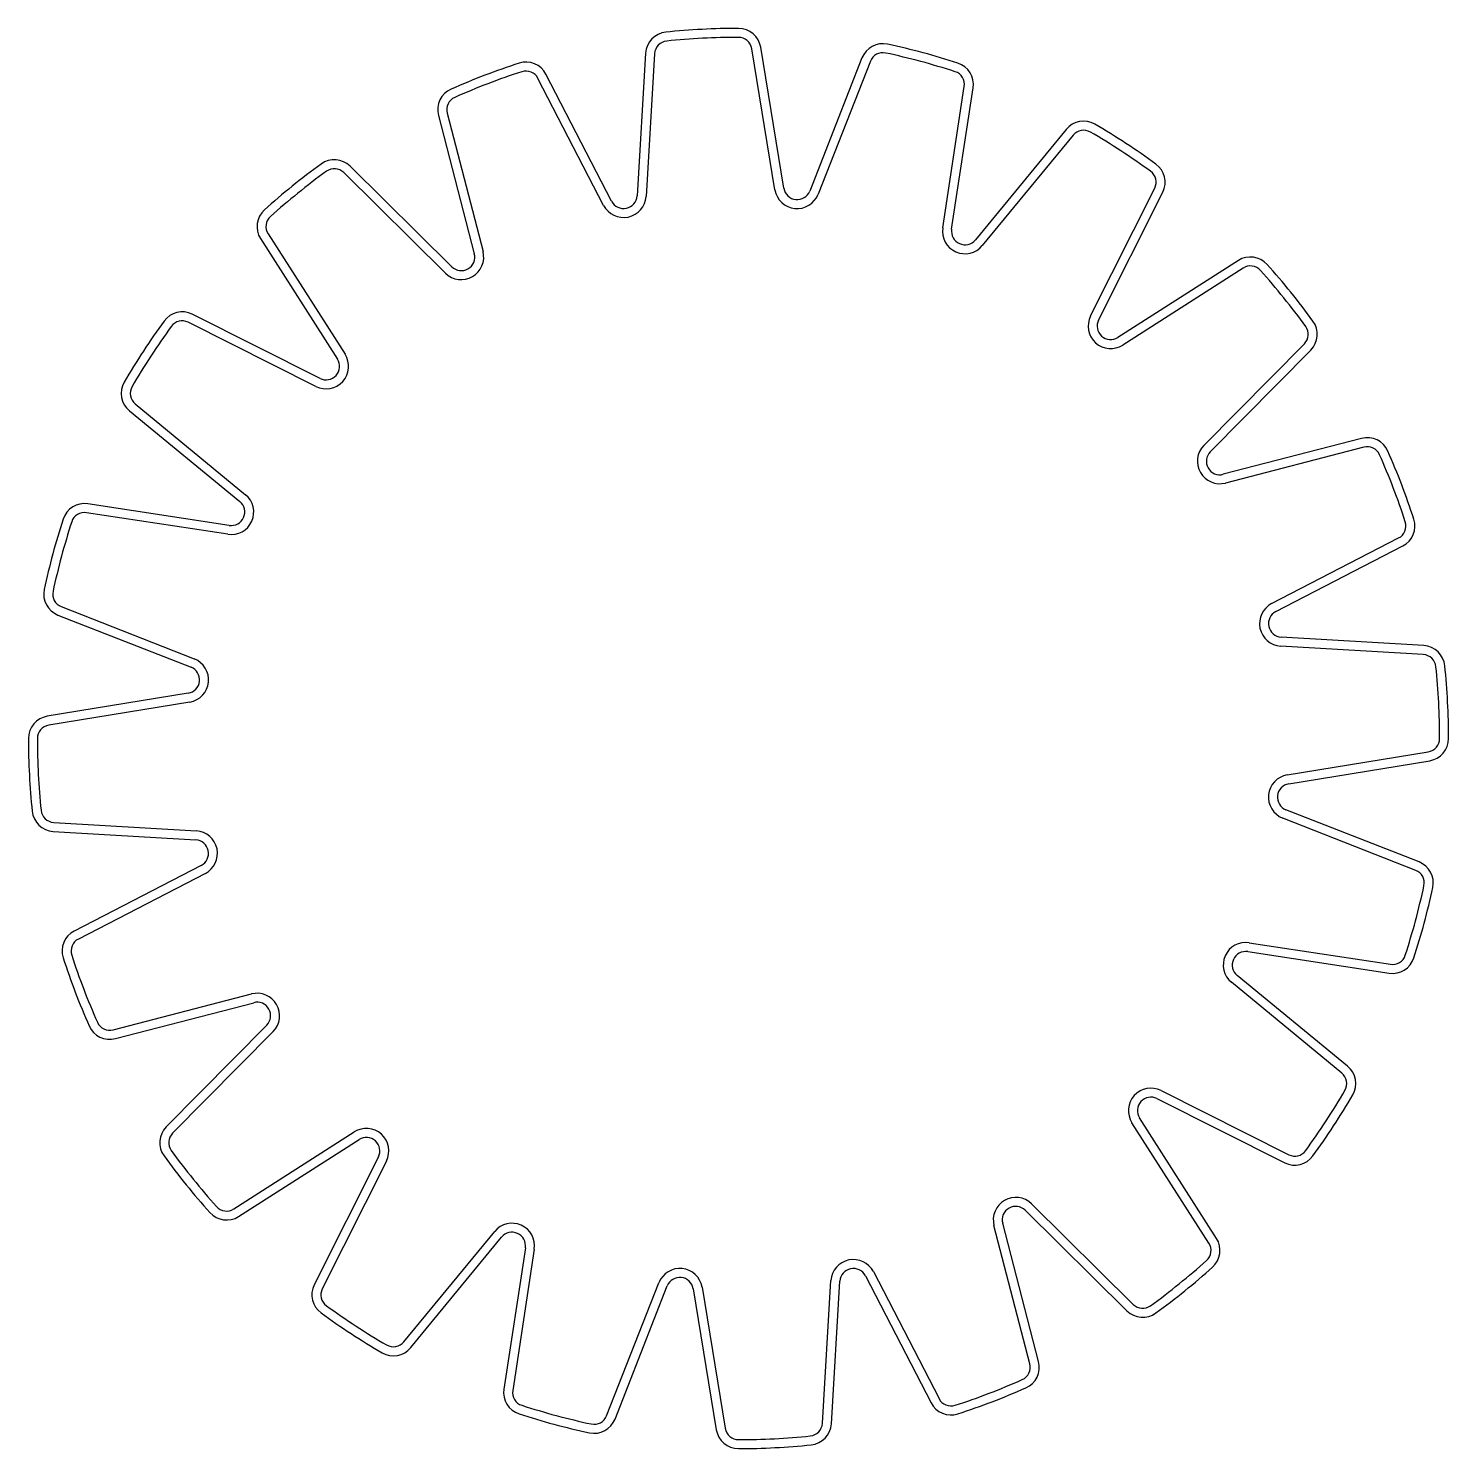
# Model space of a CAD drawing. Header units: metres. Extents: x -790 to 790, y -790 to 790.
import ezdxf

# ---------------------------------------------------------------- set-up
doc = ezdxf.new("R2010")
doc.units = ezdxf.units.M

msp = doc.modelspace()

# ---------------------------------------------------------------- linework, layer by layer
at = {"layer": 'PARAMETRIX'}
for p, q in [((-103.313, 762.48), (-112.8786, 603.7283)), ((-93.3311, 761.8785), (-102.8967, 603.1268)), ((40.5777, 610.4942), (14.8017, 767.4311)), ((50.4455, 612.1149), (24.6695, 769.0518)), ((137.3627, 757.087), (79.2084, 609.0611)), ((146.6702, 753.4304), (88.5159, 605.4045)), ((-150.0614, 593.1537), (-223.072, 734.4443)), ((-141.1774, 597.7444), (-214.188, 739.035)), ((227.2448, 568.0753), (251.2265, 725.2964)), ((237.1304, 566.5674), (261.1121, 723.7885)), ((-324.1966, 695.7486), (-284.237, 541.8109)), ((-333.8758, 693.2361), (-293.9162, 539.2983)), ((364.5925, 677.5851), (263.5419, 554.7748)), ((372.3145, 671.2313), (271.2639, 548.421)), ((-318.9809, 524.8625), (-432.0793, 636.6763)), ((-326.0114, 517.7512), (-439.1099, 629.565)), ((391.6675, 470.0492), (463.0595, 612.1646)), ((400.6034, 465.5603), (471.9953, 607.6756)), ((-531.7565, 556.1334), (-446.1833, 422.0781)), ((-523.3274, 561.514), (-437.7542, 427.4587)), ((556.1334, 531.7565), (422.0781, 446.1833)), ((561.514, 523.3274), (427.4587, 437.7542)), ((-470.0492, 391.6675), (-612.1646, 463.0595)), ((-465.5603, 400.6034), (-607.6756, 471.9953)), ((517.7512, 326.0114), (629.565, 439.1099)), ((524.8625, 318.9809), (636.6763, 432.0793)), ((-677.5851, 364.5925), (-554.7748, 263.5419)), ((-671.2313, 372.3145), (-548.421, 271.2639)), ((693.2361, 333.8758), (539.2983, 293.9162)), ((695.7486, 324.1966), (541.8109, 284.237)), ((-566.5674, 237.1304), (-723.7885, 261.1121)), ((-568.0753, 227.2448), (-725.2964, 251.2265)), ((593.1537, 150.0614), (734.4443, 223.072)), ((597.7444, 141.1774), (739.035, 214.188)), ((-753.4304, 146.6702), (-605.4045, 88.5159)), ((-757.087, 137.3627), (-609.0611, 79.2084)), ((762.48, 103.313), (603.7283, 112.8786)), ((761.8785, 93.3311), (603.1268, 102.8967)), ((-612.1149, 50.4455), (-769.0518, 24.6695)), ((-610.4942, 40.5777), (-767.4311, 14.8017)), ((610.4942, -40.5777), (767.4311, -14.8017)), ((612.1149, -50.4455), (769.0518, -24.6695)), ((-761.8785, -93.3311), (-603.1268, -102.8967)), ((753.4304, -146.6702), (605.4045, -88.5159)), ((757.087, -137.3627), (609.0611, -79.2084)), ((-762.48, -103.313), (-603.7283, -112.8786)), ((-597.7444, -141.1774), (-739.035, -214.188)), ((-593.1537, -150.0614), (-734.4443, -223.072)), ((568.0753, -227.2448), (725.2964, -251.2265)), ((566.5674, -237.1304), (723.7885, -261.1121)), ((677.5851, -364.5925), (554.7748, -263.5419)), ((-695.7486, -324.1966), (-541.8109, -284.237)), ((671.2313, -372.3145), (548.421, -271.2639)), ((-693.2361, -333.8758), (-539.2983, -293.9162)), ((-524.8625, -318.9809), (-636.6763, -432.0793)), ((-517.7512, -326.0114), (-629.565, -439.1099)), ((470.0492, -391.6675), (612.1646, -463.0595)), ((465.5603, -400.6034), (607.6756, -471.9953)), ((531.7565, -556.1334), (446.1833, -422.0781)), ((-561.514, -523.3274), (-427.4587, -437.7542)), ((523.3274, -561.514), (437.7542, -427.4587)), ((-556.1334, -531.7565), (-422.0781, -446.1833)), ((-400.6034, -465.5603), (-471.9953, -607.6756)), ((-391.6675, -470.0492), (-463.0595, -612.1646)), ((326.0114, -517.7512), (439.1099, -629.565)), ((318.9809, -524.8625), (432.0793, -636.6763)), ((-372.3145, -671.2313), (-271.2639, -548.421)), ((324.1966, -695.7486), (284.237, -541.8109)), ((333.8758, -693.2361), (293.9162, -539.2983)), ((-364.5925, -677.5851), (-263.5419, -554.7748)), ((-237.1304, -566.5674), (-261.1121, -723.7885)), ((-227.2448, -568.0753), (-251.2265, -725.2964)), ((141.1774, -597.7444), (214.188, -739.035)), ((150.0614, -593.1537), (223.072, -734.4443)), ((-146.6702, -753.4304), (-88.5159, -605.4045)), ((-137.3627, -757.087), (-79.2084, -609.0611)), ((-50.4455, -612.1149), (-24.6695, -769.0518)), ((-40.5777, -610.4942), (-14.8017, -767.4311)), ((93.3311, -761.8785), (102.8967, -603.1268)), ((103.313, -762.48), (112.8786, -603.7283))]:
    msp.add_line(p, q, dxfattribs=at)
for centre, radius, start, end in [((0, 0), 790, 90, 95.8791), ((0, 765), 25, 9.3272, 90), ((-78.3583, 760.9763), 25, 95.8791, 176.5518), ((-78.3583, 760.9763), 15, 95.8791, 176.5518), ((0, 0), 780, 90, 95.8791), ((0, 765), 15, 9.3272, 90), ((160.6314, 747.9455), 25, 77.8791, 158.5518), ((160.6314, 747.9455), 15, 77.8791, 158.5518), ((0, 0), 780, 72, 77.8791), ((0, 0), 790, 72, 77.8791), ((0, 0), 790, 108, 113.8791), ((-236.398, 727.5582), 25, 27.3272, 108), ((236.398, 727.5582), 25, 351.3272, 72), ((0, 0), 780, 108, 113.8791), ((-236.398, 727.5582), 15, 27.3272, 108), ((236.398, 727.5582), 15, 351.3272, 72), ((-309.6778, 699.5175), 25, 113.8791, 194.5518), ((-309.6778, 699.5175), 15, 113.8791, 194.5518), ((383.8975, 661.7006), 25, 59.8791, 140.5518), ((0, 0), 790, 54, 59.8791), ((383.8975, 661.7006), 15, 59.8791, 140.5518), ((0, 0), 780, 54, 59.8791), ((0, 0), 790, 126, 131.8791), ((-449.6557, 618.898), 25, 45.3272, 126), ((-449.6557, 618.898), 15, 45.3272, 126), ((449.6557, 618.898), 25, 333.3272, 54), ((0, 0), 780, 126, 131.8791), ((449.6557, 618.898), 15, 333.3272, 54), ((-127.8514, 604.6305), 25, 207.3272, 356.5518), ((-127.8514, 604.6305), 15, 207.3272, 356.5518), ((65.2472, 614.546), 25, 189.3272, 338.5518), ((65.2472, 614.546), 15, 189.3272, 338.5518), ((-510.6839, 569.5849), 25, 131.8791, 212.5518), ((-510.6839, 569.5849), 15, 131.8791, 212.5518), ((251.9589, 564.3055), 25, 171.3272, 320.5518), ((251.9589, 564.3055), 15, 171.3272, 320.5518), ((-308.435, 535.5295), 25, 225.3272, 14.5518), ((-308.435, 535.5295), 15, 225.3272, 14.5518), ((569.5849, 510.6839), 25, 41.8791, 122.5518), ((569.5849, 510.6839), 15, 41.8791, 122.5518), ((0, 0), 790, 36, 41.8791), ((0, 0), 780, 36, 41.8791), ((-618.898, 449.6557), 25, 63.3272, 144), ((0, 0), 790, 144, 149.8791), ((0, 0), 780, 144, 149.8791), ((-618.898, 449.6557), 15, 63.3272, 144), ((414.0072, 458.8268), 25, 153.3272, 302.5518), ((414.0072, 458.8268), 15, 153.3272, 302.5518), ((618.898, 449.6557), 15, 315.3272, 36), ((618.898, 449.6557), 25, 315.3272, 36), ((-458.8268, 414.0072), 25, 243.3272, 32.5518), ((-458.8268, 414.0072), 15, 243.3272, 32.5518), ((-661.7006, 383.8975), 25, 149.8791, 230.5518), ((-661.7006, 383.8975), 15, 149.8791, 230.5518), ((699.5175, 309.6778), 25, 23.8791, 104.5518), ((535.5295, 308.435), 25, 135.3272, 284.5518), ((535.5295, 308.435), 15, 135.3272, 284.5518), ((699.5175, 309.6778), 15, 23.8791, 104.5518), ((0, 0), 790, 18, 23.8791), ((0, 0), 780, 18, 23.8791), ((-564.3055, 251.9589), 25, 261.3272, 50.5518), ((-727.5582, 236.398), 25, 81.3272, 162), ((-564.3055, 251.9589), 15, 261.3272, 50.5518), ((0, 0), 790, 162, 167.8791), ((0, 0), 780, 162, 167.8791), ((-727.5582, 236.398), 15, 81.3272, 162), ((727.5582, 236.398), 15, 297.3272, 18), ((727.5582, 236.398), 25, 297.3272, 18), ((-747.9455, 160.6314), 25, 167.8791, 248.5518), ((-747.9455, 160.6314), 15, 167.8791, 248.5518), ((604.6305, 127.8514), 25, 117.3272, 266.5518), ((604.6305, 127.8514), 15, 117.3272, 266.5518), ((760.9763, 78.3583), 25, 5.8791, 86.5518), ((-614.546, 65.2472), 15, 279.3272, 68.5518), ((-614.546, 65.2472), 25, 279.3272, 68.5518), ((760.9763, 78.3583), 15, 5.8791, 86.5518), ((0, 0), 780, 360, 5.8791), ((0, 0), 790, 360, 5.8791), ((-765, 0), 25, 99.3272, 180), ((0, 0), 790, 180, 185.8791), ((-765, 0), 15, 99.3272, 180), ((0, 0), 780, 180, 185.8791), ((765, 0), 15, 279.3272, 360), ((765, 0), 25, 279.3272, 360), ((614.546, -65.2472), 25, 99.3272, 248.5518), ((614.546, -65.2472), 15, 99.3272, 248.5518), ((-760.9763, -78.3583), 25, 185.8791, 266.5518), ((-760.9763, -78.3583), 15, 185.8791, 266.5518), ((-604.6305, -127.8514), 25, 297.3272, 86.5518), ((-604.6305, -127.8514), 15, 297.3272, 86.5518), ((747.9455, -160.6314), 25, 347.8791, 68.5518), ((747.9455, -160.6314), 15, 347.8791, 68.5518), ((0, 0), 780, 342, 347.8791), ((0, 0), 790, 342, 347.8791), ((-727.5582, -236.398), 25, 117.3272, 198), ((-727.5582, -236.398), 15, 117.3272, 198), ((564.3055, -251.9589), 25, 81.3272, 230.5518), ((564.3055, -251.9589), 15, 81.3272, 230.5518), ((0, 0), 790, 198, 203.8791), ((0, 0), 780, 198, 203.8791), ((727.5582, -236.398), 25, 261.3272, 342), ((727.5582, -236.398), 15, 261.3272, 342), ((-535.5295, -308.435), 25, 315.3272, 104.5518), ((-535.5295, -308.435), 15, 315.3272, 104.5518), ((-699.5175, -309.6778), 15, 203.8791, 284.5518), ((-699.5175, -309.6778), 25, 203.8791, 284.5518), ((661.7006, -383.8975), 15, 329.8791, 50.5518), ((661.7006, -383.8975), 25, 329.8791, 50.5518), ((458.8268, -414.0072), 25, 63.3272, 212.5518), ((0, 0), 780, 324, 329.8791), ((458.8268, -414.0072), 15, 63.3272, 212.5518), ((0, 0), 790, 324, 329.8791), ((-618.898, -449.6557), 25, 135.3272, 216), ((-618.898, -449.6557), 15, 135.3272, 216), ((-414.0072, -458.8268), 25, 333.3272, 122.5518), ((-414.0072, -458.8268), 15, 333.3272, 122.5518), ((0, 0), 790, 216, 221.8791), ((0, 0), 780, 216, 221.8791), ((618.898, -449.6557), 25, 243.3272, 324), ((618.898, -449.6557), 15, 243.3272, 324), ((-569.5849, -510.6839), 15, 221.8791, 302.5518), ((308.435, -535.5295), 25, 45.3272, 194.5518), ((308.435, -535.5295), 15, 45.3272, 194.5518), ((-569.5849, -510.6839), 25, 221.8791, 302.5518), ((-251.9589, -564.3055), 25, 351.3272, 140.5518), ((-251.9589, -564.3055), 15, 351.3272, 140.5518), ((510.6839, -569.5849), 15, 311.8791, 32.5518), ((510.6839, -569.5849), 25, 311.8791, 32.5518), ((127.8514, -604.6305), 25, 27.3272, 176.5518), ((0, 0), 780, 306, 311.8791), ((-65.2472, -614.546), 25, 9.3272, 158.5518), ((-65.2472, -614.546), 15, 9.3272, 158.5518), ((127.8514, -604.6305), 15, 27.3272, 176.5518), ((0, 0), 790, 306, 311.8791), ((-449.6557, -618.898), 25, 153.3272, 234), ((-449.6557, -618.898), 15, 153.3272, 234), ((0, 0), 780, 234, 239.8791), ((449.6557, -618.898), 15, 225.3272, 306), ((0, 0), 790, 234, 239.8791), ((449.6557, -618.898), 25, 225.3272, 306), ((-383.8975, -661.7006), 25, 239.8791, 320.5518), ((-383.8975, -661.7006), 15, 239.8791, 320.5518), ((309.6778, -699.5175), 25, 293.8791, 14.5518), ((309.6778, -699.5175), 15, 293.8791, 14.5518), ((-236.398, -727.5582), 25, 171.3272, 252), ((-236.398, -727.5582), 15, 171.3272, 252), ((0, 0), 780, 288, 293.8791), ((0, 0), 790, 288, 293.8791), ((0, 0), 780, 252, 257.8791), ((236.398, -727.5582), 25, 207.3272, 288), ((236.398, -727.5582), 15, 207.3272, 288), ((0, 0), 790, 252, 257.8791), ((-160.6314, -747.9455), 25, 257.8791, 338.5518), ((-160.6314, -747.9455), 15, 257.8791, 338.5518), ((0, -765), 25, 189.3272, 270), ((0, -765), 15, 189.3272, 270), ((78.3583, -760.9763), 15, 275.8791, 356.5518), ((78.3583, -760.9763), 25, 275.8791, 356.5518), ((0, 0), 780, 270, 275.8791), ((0, 0), 790, 270, 275.8791)]:
    msp.add_arc(centre, radius, start, end, dxfattribs=at)

doc.saveas('drawing.dxf')
